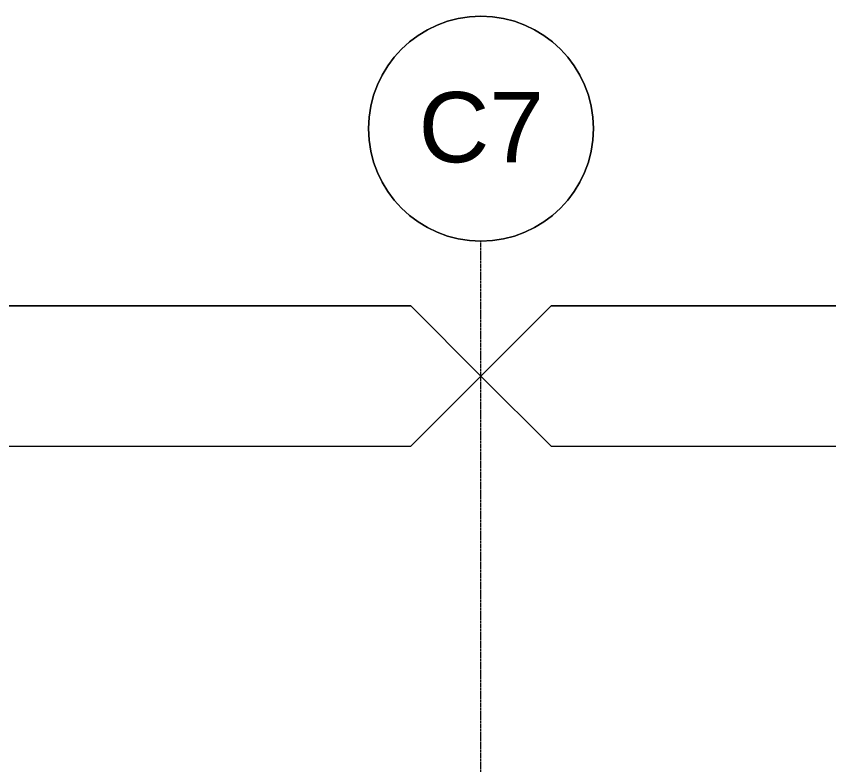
# Model space of a CAD drawing. Header units: millimetres. Extents: x -2361666 to -2009843, y -375 to 29863.
# Drawn here: x -2055903 to -2050122, y 21234 to 26561 of the extents above; entities that cross this region are included whole.
import ezdxf

# ---------------------------------------------------------------- set-up
doc = ezdxf.new("R2010")
doc.units = ezdxf.units.MM
doc.linetypes.add('Grid Line', pattern=[21, 12, -3, 3, -3])
for name, color, linetype, lineweight in [('A-DETL-GENF', 92, 'Continuous', 5), ('S-GRID', 1, 'Continuous', 5), ('S-GRID-IDEN', 1, 'Continuous', 5)]:
    doc.layers.add(name, color=color, linetype=linetype, lineweight=lineweight)
doc.styles.add('Arial', font='arial.ttf', dxfattribs={"height": 500})

# ---------------------------------------------------------------- blocks, each defined once
blk = doc.blocks.new('Dimension - Grids _2D_ - 1-200-1015424-SOUTH EAST - PART C')
at = {"layer": 'A-DETL-GENF'}
for p, q in [((-1665068.2, 24500), (-1665568.2, 24000)), ((-1665568.2, 24000), (-1665068.2, 24500)), ((-1645068.2, 24500), (-1665068.2, 24500)), ((-1665068.2, 24500), (-1645068.2, 24500)), ((-1644568.2, 24000), (-1645068.2, 24500)), ((-1644568.2, 24000), (-1645068.2, 24500)), ((-1665568.2, 24000), (-1665068.2, 23500)), ((-1665568.2, 24000), (-1665068.2, 23500)), ((-1645068.2, 23500), (-1644568.2, 24000)), ((-1644568.2, 24000), (-1645068.2, 23500)), ((-1665068.2, 23500), (-1645068.2, 23500)), ((-1665068.2, 23500), (-1645068.2, 23500))]:
    blk.add_line(p, q, dxfattribs=at)
blk = doc.blocks.new('Grid - A1-203820-SOUTH EAST - PART C')
at = {"layer": 'S-GRID-IDEN'}
blk.add_circle((-1644568.2, 25760.7), 800, dxfattribs=at)
for start, end in [(0, 180), (180, 360)]:
    blk.add_arc((-1644568.2, 25760.7), 800, start, end, dxfattribs=at)

msp = doc.modelspace()

# ---------------------------------------------------------------- linework, layer by layer
at = {"layer": 'S-GRID', "linetype": 'Grid Line'}
msp.add_line((-2052596.4, -304.8), (-2052596.4, 24960.7), dxfattribs=at)

# ---------------------------------------------------------------- block references
at = {"layer": 'A-DETL-GENF'}
for p in [(-408028.2, 0), (-387028.2, 0)]:
    msp.add_blockref('Dimension - Grids _2D_ - 1-200-1015424-SOUTH EAST - PART C', p, dxfattribs=at)
at = {"layer": 'S-GRID-IDEN'}
msp.add_blockref('Grid - A1-203820-SOUTH EAST - PART C', (-408028.2, 0), dxfattribs=at)

# ---------------------------------------------------------------- texts
at = {"layer": 'S-GRID-IDEN', "insert": (-2053040.8, 26021.5), "char_height": 500, "width": 1074.261, "attachment_point": 1, "style": 'Arial'}
msp.add_mtext('C7', dxfattribs=at)

doc.saveas('drawing.dxf')
